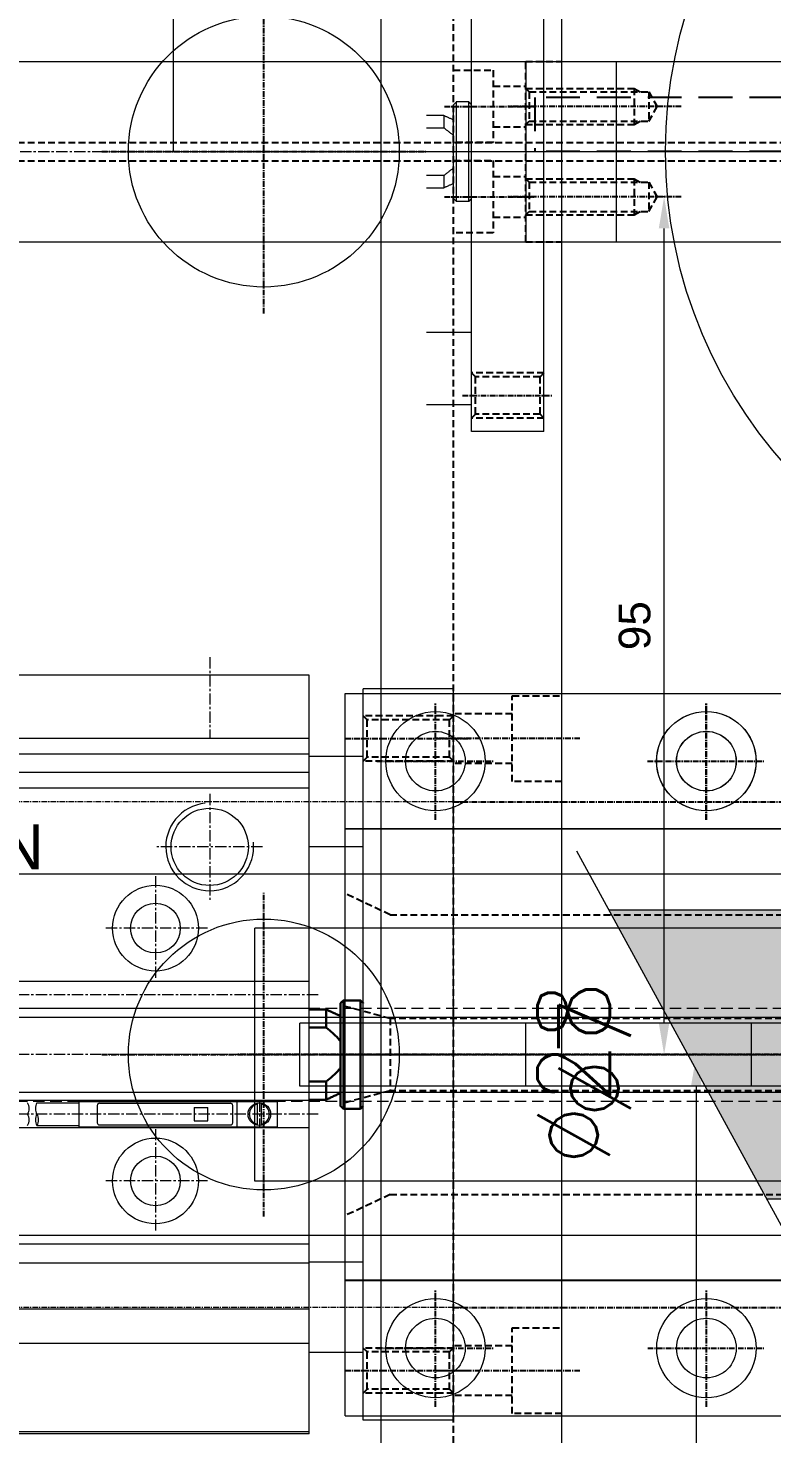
# Model space of a CAD drawing. Header units: millimetres. Extents: x -32759 to 129432, y 390 to 54305.
# Drawn here: x 29161.9 to 29244.2, y 24634.9 to 24790.6 of the extents above; entities that cross this region are included whole.
import ezdxf

# ---------------------------------------------------------------- set-up
doc = ezdxf.new("R2010")
doc.units = ezdxf.units.MM
for name, pattern in [('AM_ISO08W050', [18, 12, -1.5, 3, -1.5]), ('CENTER', [2, 1.25, -0.25, 0.25, -0.25]), ('DASHED', [19.05, 12.7, -6.35]), ('HIDDEN', [0.375, 0.25, -0.125])]:
    doc.linetypes.add(name, pattern=pattern)
doc.layers.add('_BODY', color=7, linetype='Continuous', lineweight=13)
for name, color, linetype in [('BOM-UDEF', 3, 'Continuous'), ('CL', 1, 'CENTER'), ('H', 2, 'HIDDEN'), ('HL', 2, 'HIDDEN'), ('RD', 5, 'Continuous')]:
    doc.layers.add(name, color=color, linetype=linetype)
doc.styles.get("Standard").update_dxf_attribs({"font": 'arial.ttf'})
doc.styles.add('한글', font='romans.shx', dxfattribs={"height": 4, "bigfont": 'whgtxt.shx'})
doc.dimstyles.new('AM_ISO$0', dxfattribs={"dimtxt": 3.5, "dimasz": 3.5, "dimexe": 1, "dimexo": 1, "dimgap": 1.5, "dimtad": 1, "dimdsep": 46, "dimtxsty": 'Standard', "dimcen": 0, "dimclrd": 256, "dimclre": 256, "dimclrt": 2, "dimadec": 0, "dimazin": 2, "dimtp": 0.1, "dimtm": 0.1, "dimtfac": 0.71, "dimtdec": 3, "dimtmove": 0, "dimatfit": 3, "dimfxl": 1, "dimlwd": -1, "dimlwe": -1, "dimarcsym": 1})

# ---------------------------------------------------------------- blocks, each defined once
blk = doc.blocks.new('7iwetw')
at = {"layer": 'CL', "ltscale": 0.5}
blk.add_line((251147.32, 49173.6), (251137.32, 49173.6), dxfattribs=at)
at = {"layer": 'HL', "ltscale": 3}
for p, q in [((251138.32, 49176.1), (251138.75, 49175.66)), ((251138.32, 49176.1), (251146.32, 49176.1)), ((251145.89, 49175.66), (251146.32, 49176.1)), ((251138.75, 49175.66), (251138.75, 49171.53)), ((251138.75, 49175.66), (251145.89, 49175.66)), ((251145.89, 49175.66), (251145.89, 49171.53)), ((251138.32, 49171.1), (251138.75, 49171.53)), ((251138.75, 49171.53), (251145.89, 49171.53)), ((251145.89, 49171.53), (251146.32, 49171.1)), ((251138.32, 49171.1), (251146.32, 49171.1))]:
    blk.add_line(p, q, dxfattribs=at)
blk = doc.blocks.new('tuirtere')
at = {"color": 1, "ltscale": 0.5}
for p, q in [((247972.32, 50261.15), (247980.32, 50261.15)), ((247972.32, 50261.15), (247972.32, 50199.15)), ((247980.32, 50261.15), (247980.32, 50199.15)), ((247985.32, 50258.15), (247980.32, 50258.15)), ((247985.32, 50250.15), (247980.32, 50250.15)), ((247980.62, 50235.65), (247980.62, 50224.65)), ((247982.02, 50224.65), (247982.02, 50235.65)), ((247982.32, 50235.35), (247982.32, 50224.95)), ((247983.4, 50232.8), (247983.4, 50234.15)), ((247983.4, 50232.8), (247985.32, 50232.8)), ((247985.32, 50227.51), (247983.4, 50227.51)), ((247983.4, 50226.15), (247983.4, 50227.51))]:
    blk.add_line(p, q, dxfattribs=at)
at = {"color": 2, "linetype": 'CENTER'}
blk.add_line((248072.32, 50230.15), (247972.32, 50230.15), dxfattribs=at)
at = {"color": 1, "ltscale": 0.5}
for points in [[(247980.62, 50235.65), (247980.32, 50235.35)], [(247982.02, 50235.65), (247980.62, 50235.65)], [(247982.32, 50235.35), (247982.02, 50235.65)], [(247983.4, 50234.15), (247982.32, 50233.65)], [(247985.32, 50234.15), (247983.4, 50234.15)], [(247982.32, 50231.95), (247983.4, 50232.8)], [(247983.4, 50227.51), (247982.32, 50228.35)], [(247982.32, 50226.65), (247983.4, 50226.15)], [(247983.4, 50226.15), (247985.32, 50226.15)], [(247980.32, 50224.95), (247980.62, 50224.65)], [(247980.62, 50224.65), (247982.02, 50224.65)], [(247982.02, 50224.65), (247982.32, 50224.95)]]:
    blk.add_open_spline(points, degree=1, dxfattribs=at)
blk.add_blockref('7iwetw', (-3166, 1083.55), dxfattribs=at)
blk = doc.blocks.new('8yitur')
at = {"layer": 'CL', "ltscale": 0.5}
blk.add_line((240002.4, 36550.74), (239983.2, 36550.74), dxfattribs=at)
at = {"layer": 'HL', "ltscale": 3}
for p, q in [((239985.2, 36552.74), (239985.58, 36552.36)), ((239985.2, 36552.74), (239997.2, 36552.74)), ((239985.58, 36552.36), (239985.58, 36549.11)), ((239985.58, 36552.36), (239998.82, 36552.36)), ((239997.2, 36552.74), (239997.2, 36548.74)), ((239997.2, 36552.74), (239997.85, 36552.36)), ((239998.82, 36552.36), (239998.82, 36549.11)), ((239998.82, 36552.36), (239999.75, 36550.74)), ((239998.82, 36549.11), (239999.75, 36550.74)), ((239985.2, 36548.74), (239985.58, 36549.11)), ((239985.2, 36548.74), (239997.2, 36548.74)), ((239985.58, 36549.11), (239998.82, 36549.11)), ((239997.2, 36548.74), (239997.85, 36549.11))]:
    blk.add_line(p, q, dxfattribs=at)
blk = doc.blocks.new('rrr')
at = {"ltscale": 0.5}
for p, q in [((241550.24, 35338.37), (241550.24, 35358.37)), ((241650.24, 35358.37), (241550.24, 35358.37)), ((241650.24, 35338.37), (241650.24, 35358.37)), ((241650.24, 35338.37), (241550.24, 35338.37))]:
    blk.add_line(p, q, dxfattribs=at)
at = {"layer": 'HL', "ltscale": 3}
for p, q in [((241650.24, 35349.37), (241550.24, 35349.37)), ((241650.24, 35347.37), (241550.24, 35347.37))]:
    blk.add_line(p, q, dxfattribs=at)
at = {"rotation": 180}
for p in [(481635.44, 71904.1), (481635.44, 71894.1)]:
    blk.add_blockref('8yitur', p, dxfattribs=at)
blk = doc.blocks.new('7t435')
for name, p in [('tuirtere', (-6646.17, -14476.66)), ('rrr', (-232.08, 405.12))]:
    blk.add_blockref(name, p)
blk = doc.blocks.new('*D660')
at = {"linetype": 'ByBlock', "ltscale": 0.5, "transparency": 16777216}
for p, q in [((208653.43, 29756.32), (208653.43, 29759.37)), ((208656.93, 29758.37), (208744.93, 29758.37)), ((208748.43, 29758.04), (208748.43, 29757.37))]:
    blk.add_line(p, q, dxfattribs=at)
at = {"ltscale": 0.5, "transparency": 16777216}
for points in [[(208656.93, 29758.96), (208656.93, 29757.79), (208653.43, 29758.37)], [(208744.93, 29758.96), (208744.93, 29757.79), (208748.43, 29758.37)]]:
    blk.add_solid(points, dxfattribs=at)
at = {"layer": 'Defpoints', "color": 0, "ltscale": 0.5, "transparency": 16777216}
for p in [(208748.43, 29759.04), (208748.43, 29758.37), (208653.43, 29755.32)]:
    blk.add_point(p, dxfattribs=at)
at = {"color": 2, "ltscale": 0.5, "transparency": 16777216, "insert": (208700.93, 29761.62), "char_height": 3.5, "attachment_point": 5, "bg_fill": 3, "box_fill_scale": 1.1, "bg_fill_color": 256, "bg_fill_true_color": 13158600, "bg_fill_transparency": 7062}
blk.add_mtext('95', dxfattribs=at)
blk = doc.blocks.new('*D661')
at = {"linetype": 'ByBlock', "ltscale": 0.5, "transparency": 16777216}
for p, q in [((208748.43, 29761.86), (208748.43, 29762.94)), ((208843.43, 29761.86), (208843.43, 29762.94)), ((208751.93, 29761.94), (208839.93, 29761.94))]:
    blk.add_line(p, q, dxfattribs=at)
at = {"ltscale": 0.5, "transparency": 16777216}
for points in [[(208751.93, 29762.53), (208751.93, 29761.36), (208748.43, 29761.94)], [(208839.93, 29762.53), (208839.93, 29761.36), (208843.43, 29761.94)]]:
    blk.add_solid(points, dxfattribs=at)
at = {"layer": 'Defpoints', "color": 0, "ltscale": 0.5, "transparency": 16777216}
for p in [(208748.43, 29760.86), (208843.43, 29761.94), (208843.43, 29760.86)]:
    blk.add_point(p, dxfattribs=at)
at = {"color": 2, "ltscale": 0.5, "transparency": 16777216, "insert": (208795.93, 29765.19), "char_height": 3.5, "attachment_point": 5, "bg_fill": 3, "box_fill_scale": 1.1, "bg_fill_color": 256, "bg_fill_true_color": 13158600, "bg_fill_transparency": 6077}
blk.add_mtext('95', dxfattribs=at)
blk = doc.blocks.new('ORDERNO')
at = {"color": 3}
blk.add_attdef('ORDER', (0, 0), '', height=5, dxfattribs=at)
blk = doc.blocks.new('6u3454e')
at = {"layer": 'CL', "ltscale": 0.5}
blk.add_line((232059.29, 37888.33), (232045.29, 37888.33), dxfattribs=at)
at = {"layer": 'HL', "ltscale": 3}
for p, q in [((232047.29, 37890.83), (232047.72, 37890.4)), ((232047.29, 37890.83), (232057.29, 37890.83)), ((232056.85, 37890.4), (232057.29, 37890.83)), ((232047.72, 37890.4), (232047.72, 37886.26)), ((232047.72, 37890.4), (232056.85, 37890.4)), ((232056.85, 37890.4), (232056.85, 37886.26)), ((232047.29, 37885.83), (232047.72, 37886.26)), ((232047.72, 37886.26), (232056.85, 37886.26)), ((232056.85, 37886.26), (232057.29, 37885.83)), ((232047.29, 37885.83), (232057.29, 37885.83))]:
    blk.add_line(p, q, dxfattribs=at)
blk = doc.blocks.new('tuiw3rsdr')
for p, q in [((231640.51, 37484.7), (231640.51, 37400.7)), ((231640.51, 37484.7), (231777.51, 37484.7)), ((231640.51, 37484.5), (231777.51, 37484.5)), ((231624.51, 37483.2), (231624.51, 37402.2)), ((231634.51, 37483.2), (231634.51, 37402.2)), ((231640.51, 37474.7), (231777.51, 37474.7)), ((231640.51, 37470.9), (231777.51, 37470.9)), ((231640.51, 37465.82), (231777.51, 37465.82)), ((231640.51, 37463.7), (231777.51, 37463.7)), ((231640.51, 37450.8), (231777.51, 37450.8)), ((231640.51, 37447.8), (231777.51, 37447.8)), ((231640.51, 37437.6), (231777.51, 37437.6)), ((231640.51, 37434.6), (231777.51, 37434.6)), ((231640.51, 37413.2), (231777.51, 37413.2)), ((231640.51, 37411.47), (231777.51, 37411.47)), ((231640.51, 37409.43), (231777.51, 37409.43)), ((231640.51, 37407.7), (231777.51, 37407.7)), ((231640.51, 37400.7), (231777.51, 37400.7))]:
    blk.add_line(p, q)
at = {"linetype": 'Continuous'}
for p, q in [((231624.51, 37483.2), (231634.51, 37483.2)), ((231634.51, 37475.7), (231640.51, 37475.7)), ((231634.51, 37465.7), (231640.51, 37465.7)), ((231644.01, 37450.8), (231644.01, 37447.8)), ((231666.01, 37450.7), (231644.01, 37450.7)), ((231645.76, 37450.53), (231645.76, 37448.08)), ((231646.26, 37448.08), (231646.26, 37450.53)), ((231648.51, 37447.9), (231648.51, 37450.7)), ((231648.96, 37450.25), (231648.96, 37448.35)), ((231663.71, 37450.5), (231649.21, 37450.5)), ((231653.21, 37450.05), (231651.71, 37450.05)), ((231651.71, 37450.05), (231651.71, 37448.55)), ((231653.21, 37448.55), (231653.21, 37450.05)), ((231663.96, 37448.35), (231663.96, 37450.25)), ((231666.01, 37447.8), (231666.01, 37450.8)), ((231670.63, 37450.55), (231666.01, 37450.55)), ((231653.21, 37448.55), (231651.71, 37448.55)), ((231666.01, 37447.9), (231644.01, 37447.9)), ((231663.71, 37448.1), (231649.21, 37448.1)), ((231670.63, 37448.05), (231666.01, 37448.05)), ((231634.51, 37419.7), (231640.51, 37419.7)), ((231634.51, 37409.7), (231640.51, 37409.7)), ((231624.51, 37402.2), (231634.51, 37402.2))]:
    blk.add_line(p, q, dxfattribs=at)
at = {"color": 2, "linetype": 'CENTER', "ltscale": 0.5}
for p, q in [((231623.51, 37470.7), (231819.01, 37470.7)), ((231623.51, 37414.7), (231819.01, 37414.7))]:
    blk.add_line(p, q, dxfattribs=at)
at = {"color": 2, "linetype": 'CENTER'}
for p, q in [((231657.51, 37450.95), (231657.51, 37462.45)), ((231651.76, 37456.7), (231663.26, 37456.7)), ((231646.01, 37447.8), (231646.01, 37450.8)), ((231639.51, 37449.3), (231778.51, 37449.3)), ((231623.51, 37442.7), (231778.51, 37442.7)), ((231639.51, 37436.1), (231778.51, 37436.1)), ((231657.51, 37422.95), (231657.51, 37434.45)), ((231651.76, 37428.7), (231663.26, 37428.7)), ((231651.51, 37413.84), (231651.51, 37425.56)), ((231645.65, 37419.7), (231657.37, 37419.7)), ((231651.51, 37398.7), (231651.51, 37407.7))]:
    blk.add_line(p, q, dxfattribs=at)
at = {"color": 7, "linetype": 'Continuous', "lineweight": 30}
for p, q in [((231634.81, 37448.7), (231634.81, 37436.7)), ((231636.71, 37436.7), (231636.71, 37448.7)), ((231637.01, 37448.4), (231637.01, 37437)), ((231638.62, 37445.7), (231638.62, 37447.7)), ((231638.62, 37445.7), (231640.51, 37445.7)), ((231638.62, 37437.7), (231638.62, 37439.7)), ((231640.51, 37439.7), (231638.62, 37439.7))]:
    blk.add_line(p, q, dxfattribs=at)
for centre, radius in [((231657.51, 37456.7), 4.75), ((231657.51, 37456.7), 2.75), ((231646.01, 37449.3), 1.25), ((231657.51, 37428.7), 4.75), ((231657.51, 37428.7), 2.75), ((231651.51, 37419.7), 4.28)]:
    blk.add_circle(centre, radius)
for start, end in [(102.8396, 257.1604), (282.8396, 77.1604)]:
    blk.add_arc((231646.01, 37449.3), 1.12, start, end)
at = {"linetype": 'Continuous'}
for centre, start, end in [((231649.21, 37450.25), 90, 180), ((231663.71, 37450.25), 0, 90), ((231649.21, 37448.35), 180, 270), ((231663.71, 37448.35), 270, 0)]:
    blk.add_arc(centre, 0.25, start, end, dxfattribs=at)
at = {"color": 2}
for centre, radius, start, end in [((231671.71, 37449.93), 1.25, 150, 210), ((231669.55, 37449.93), 1.25, 330, 30), ((231672.75, 37449.93), 1.25, 150, 210), ((231669.55, 37448.68), 1.25, 330, 30), ((231672.75, 37448.68), 1.25, 150, 210), ((231651.51, 37419.7), 4.86, 275.973, 185.973)]:
    blk.add_arc(centre, radius, start, end, dxfattribs=at)
at = {"color": 7, "linetype": 'Continuous', "lineweight": 30}
for points in [[(231634.81, 37448.7), (231634.51, 37448.4)], [(231636.71, 37448.7), (231634.81, 37448.7)], [(231637.01, 37448.4), (231636.71, 37448.7)], [(231638.62, 37447.7), (231637.01, 37446.95)], [(231640.51, 37447.7), (231638.62, 37447.7)], [(231637.01, 37438.45), (231638.62, 37437.7)], [(231638.62, 37437.7), (231640.51, 37437.7)], [(231634.51, 37437), (231634.81, 37436.7)], [(231634.81, 37436.7), (231636.71, 37436.7)], [(231636.71, 37436.7), (231637.01, 37437)]]:
    blk.add_open_spline(points, degree=1, dxfattribs=at)
for points, knots in [([(231637.01, 37444.14), (231637.07, 37444.22), (231637.33, 37444.56), (231637.86, 37445.09), (231638.36, 37445.5), (231638.62, 37445.7)], [0, 0, 0, 0, 0.134527, 0.564302, 1, 1, 1, 1]), ([(231638.62, 37439.7), (231638.5, 37439.8), (231638.14, 37440.08), (231637.58, 37440.57), (231637.2, 37441.03), (231637.01, 37441.27)], [0, 0, 0, 0, 0.206474, 0.600781, 1, 1, 1, 1])]:
    blk.add_open_spline(points, degree=3, knots=knots, dxfattribs=at)
at = {"layer": 'CL', "ltscale": 0.5}
for p, q in [((231624.51, 37470.7), (231524.51, 37470.7)), ((231624.51, 37442.7), (231524.51, 37442.7)), ((231624.51, 37414.7), (231524.51, 37414.7))]:
    blk.add_line(p, q, dxfattribs=at)
for p in [(-422.78, -410.63), (-422.78, -480.63)]:
    blk.add_blockref('6u3454e', p)
at = {"color": 6, "ltscale": 0.5}
blk.add_blockref('ORDERNO', (231669.88, 37417.2), dxfattribs=at).add_auto_attribs({'ORDER': 'NGQL 20 - 100 - W8H'})
blk = doc.blocks.new('tuierte')
at = {"layer": 'CL', "ltscale": 0.5}
blk.add_line((240442.07, 35919.88), (240452.07, 35919.88), dxfattribs=at)
at = {"layer": 'HL', "ltscale": 3}
for p, q in [((240443.07, 35923.88), (240447.47, 35923.88)), ((240447.47, 35923.88), (240447.47, 35915.88)), ((240447.47, 35922.13), (240451.07, 35922.13)), ((240447.47, 35917.63), (240451.07, 35917.63)), ((240447.47, 35915.88), (240443.07, 35915.88))]:
    blk.add_line(p, q, dxfattribs=at)
blk = doc.blocks.new('67iwrtwrw')
at = {"layer": 'CL', "ltscale": 0.5}
blk.add_line((232362.84, 37879.96), (232362.84, 37895.96), dxfattribs=at)
at = {"layer": 'HL', "ltscale": 3}
for p, q in [((232360.09, 37887.46), (232360.09, 37893.96)), ((232365.59, 37887.46), (232365.59, 37893.96)), ((232358.09, 37881.96), (232358.09, 37887.46)), ((232358.09, 37887.46), (232367.59, 37887.46)), ((232367.59, 37887.46), (232367.59, 37881.96))]:
    blk.add_line(p, q, dxfattribs=at)
blk = doc.blocks.new('t7werwtwt')
at = {"ltscale": 0.5}
for p, q in [((232232, 39117.83), (232462, 39117.83)), ((232232, 39097.83), (232462, 39097.83))]:
    blk.add_line(p, q, dxfattribs=at)
at = {"layer": 'CL', "ltscale": 0.5}
blk.add_line((232347, 39119.83), (232347, 39095.83), dxfattribs=at)
at = {"layer": 'HL', "ltscale": 3}
for p, q in [((232232, 39109.83), (232462, 39109.83)), ((232437, 39101.83), (232457, 39101.83)), ((232437, 39101.83), (232437, 39097.83)), ((232457, 39101.83), (232457, 39097.83))]:
    blk.add_line(p, q, dxfattribs=at)
for p in [(-50.84, 1215.87), (19.16, 1215.87)]:
    blk.add_blockref('67iwrtwrw', p)
at = {"rotation": 270}
for p in [(196522.13, 279552.9), (196532.13, 279552.9)]:
    blk.add_blockref('tuierte', p, dxfattribs=at)
blk = doc.blocks.new('ryurtyry')
at = {"ltscale": 0.5}
for p, q in [((239468.98, 33551.06), (239468.98, 33571.06)), ((239573.98, 33571.06), (239468.98, 33571.06)), ((239573.98, 33551.06), (239573.98, 33571.06)), ((239573.98, 33551.06), (239468.98, 33551.06))]:
    blk.add_line(p, q, dxfattribs=at)
at = {"layer": 'HL', "ltscale": 3}
for p, q in [((239573.98, 33562.06), (239468.98, 33562.06)), ((239573.98, 33560.06), (239468.98, 33560.06))]:
    blk.add_line(p, q, dxfattribs=at)
at = {"rotation": 180}
for p in [(479559.17, 70116.8), (479559.17, 70106.8)]:
    blk.add_blockref('8yitur', p, dxfattribs=at)
blk = doc.blocks.new('78etrwr')
at = {"rotation": 90}
for name, p in [('tuiw3rsdr', (269789.71, -192259.19)), ('ryurtyry', (266008.06, -200216.65))]:
    blk.add_blockref(name, p, dxfattribs=at)
blk.add_blockref('t7werwtwt', (0, 255.49))
blk = doc.blocks.new('*D755')
at = {"linetype": 'ByBlock', "ltscale": 0.5, "transparency": 16777216}
for p, q in [((208749.29, 29680.76), (208749.29, 29684.26)), ((208761.43, 29677.26), (208748.29, 29677.26)), ((208749.29, 29670.26), (208749.29, 29677.26)), ((208819.93, 29670.26), (208748.29, 29670.26)), ((208749.29, 29666.76), (208749.29, 29663.26))]:
    blk.add_line(p, q, dxfattribs=at)
at = {"ltscale": 0.5, "transparency": 16777216}
for points in [[(208748.7, 29680.76), (208749.87, 29680.76), (208749.29, 29677.26)], [(208748.7, 29666.76), (208749.87, 29666.76), (208749.29, 29670.26)]]:
    blk.add_solid(points, dxfattribs=at)
at = {"layer": 'Defpoints', "color": 0, "ltscale": 0.5, "transparency": 16777216}
for p in [(208749.29, 29677.26), (208762.43, 29677.26), (208820.93, 29670.26)]:
    blk.add_point(p, dxfattribs=at)
at = {"color": 2, "ltscale": 0.5, "transparency": 16777216, "insert": (208746.04, 29673.76), "char_height": 3.5, "attachment_point": 5, "rotation": 90, "bg_fill": 3, "box_fill_scale": 1.1, "bg_fill_color": 256, "bg_fill_true_color": 13158600, "bg_fill_transparency": 2672}
blk.add_mtext('7', dxfattribs=at)
blk = doc.blocks.new('465werw')
at = {"ltscale": 0.5}
for radius in [5.5, 3.3]:
    blk.add_circle((222675.42, 33378.14), radius, dxfattribs=at)
at = {"layer": 'CL', "ltscale": 0.5}
for p, q in [((222675.42, 33384.64), (222675.42, 33371.64)), ((222668.92, 33378.14), (222681.92, 33378.14))]:
    blk.add_line(p, q, dxfattribs=at)
blk = doc.blocks.new('46ywr')
at = {"ltscale": 0.5}
for p, q in [((223264, 34538.73), (223264, 34488.73)), ((223264, 34538.73), (223344, 34538.73)), ((223279, 34538.73), (223279, 34488.73)), ((223329, 34538.73), (223329, 34488.73)), ((223344, 34538.73), (223344, 34488.73)), ((223264, 34488.73), (223344, 34488.73))]:
    blk.add_line(p, q, dxfattribs=at)
for radius in [5.5, 3.3]:
    blk.add_circle((223336.5, 34498.73), radius, dxfattribs=at)
at = {"layer": 'CL', "ltscale": 0.5}
for p, q in [((223304, 34540.73), (223304, 34486.73)), ((223336.5, 34505.23), (223336.5, 34492.23)), ((223330, 34498.73), (223343, 34498.73))]:
    blk.add_line(p, q, dxfattribs=at)
at = {"layer": 'HL', "ltscale": 3}
for p, q in [((223288.5, 34533.73), (223286.17, 34538.73)), ((223319.5, 34533.73), (223321.84, 34538.73)), ((223288.5, 34533.73), (223288.5, 34488.73)), ((223319.5, 34533.73), (223319.5, 34488.73))]:
    blk.add_line(p, q, dxfattribs=at)
at = {"color": 2}
for p in [(596.08, 1150.58), (661.08, 1150.58), (596.08, 1120.58)]:
    blk.add_blockref('465werw', p, dxfattribs=at)
at = {"color": 2, "ltscale": 0.5, "style": '한글'}
blk.add_text('%%C28', height=8, dxfattribs=at).set_placement((223291.66, 34509.41))
blk = doc.blocks.new('56wwr')
at = {"ltscale": 0.5}
for p, q in [((223633.32, 34548.58), (223633.32, 34498.58)), ((223633.32, 34548.58), (223713.32, 34548.58)), ((223648.32, 34458.58), (223648.32, 34548.58)), ((223698.32, 34458.58), (223698.32, 34548.58)), ((223713.32, 34548.58), (223713.32, 34498.58)), ((223648.32, 34498.58), (223633.32, 34498.58)), ((223713.32, 34498.58), (223698.32, 34498.58)), ((223648.32, 34458.58), (223698.32, 34458.58))]:
    blk.add_line(p, q, dxfattribs=at)
at = {"layer": 'CL', "ltscale": 0.5}
blk.add_line((223673.32, 34550.58), (223673.32, 34456.58), dxfattribs=at)
at = {"layer": 'HL', "ltscale": 3}
for p, q in [((223669.32, 34543.58), (223667.98, 34548.58)), ((223677.32, 34543.58), (223678.66, 34548.58)), ((223669.32, 34458.58), (223669.32, 34543.58)), ((223677.32, 34543.58), (223669.32, 34543.58)), ((223677.32, 34458.58), (223677.32, 34543.58))]:
    blk.add_line(p, q, dxfattribs=at)
at = {"color": 2}
for p in [(965.39, 1160.43), (1030.39, 1160.43), (965.39, 1130.43), (1030.39, 1130.43)]:
    blk.add_blockref('465werw', p, dxfattribs=at)
at = {"color": 2, "ltscale": 0.5, "style": '한글'}
blk.add_text('%%C7', height=8, dxfattribs=at).set_placement((223666.15, 34516.95))
blk = doc.blocks.new('tywerwet')
at = {"color": 1, "ltscale": 0.5}
for p, q in [((241584.55, 34940.81), (241649.55, 34940.81)), ((241584.55, 34940.81), (241584.55, 34912.81)), ((241649.55, 34940.81), (241649.55, 34912.81)), ((241584.55, 34912.81), (241649.55, 34912.81))]:
    blk.add_line(p, q, dxfattribs=at)
at = {"layer": 'CL', "ltscale": 0.5}
blk.add_line((241582.55, 34926.81), (241651.55, 34926.81), dxfattribs=at)
blk = doc.blocks.new('uetwwt')
at = {"color": 1, "ltscale": 0.5}
for p, q in [((241584.55, 34877.98), (241609.55, 34877.98)), ((241584.55, 34877.98), (241584.55, 34870.98)), ((241609.55, 34877.98), (241609.55, 34870.98)), ((241584.55, 34870.98), (241609.55, 34870.98))]:
    blk.add_line(p, q, dxfattribs=at)
at = {"layer": 'CL', "ltscale": 0.5}
blk.add_line((241582.55, 34874.48), (241611.55, 34874.48), dxfattribs=at)
blk = doc.blocks.new('5784tw4w')
at = {"rotation": 270}
for name, p in [('56wwr', (188197.13, 258382.05)), ('46ywr', (188206.98, 258012.74))]:
    blk.add_blockref(name, p, dxfattribs=at)
for name, p in [('tywerwet', (-18893.85, -218.07)), ('uetwwt', (-18908.85, -165.74)), ('uetwwt', (-18883.85, -165.74)), ('uetwwt', (-18858.85, -165.74))]:
    blk.add_blockref(name, p)
blk = doc.blocks.new('578w3rwt')
at = {"rotation": 90}
blk.add_blockref('5784tw4w', (256087.87, -188024.34), dxfattribs=at)
blk = doc.blocks.new('5ysrgsds')
at = {"color": 1, "linetype": 'AM_ISO08W050'}
for p, q in [((32769.17, -91740.58), (32769.17, -91764.58)), ((32757.17, -91752.58), (32781.17, -91752.58))]:
    blk.add_line(p, q, dxfattribs=at)
at = {"color": 3}
blk.add_circle((32769.17, -91752.58), 8.65, dxfattribs=at)
at = {"color": 1}
blk.add_arc((32769.17, -91752.58), 10, 270, 180, dxfattribs=at)
blk = doc.blocks.new('turwt')
at = {"color": 3}
for p, q in [((209511.67, 17710.88), (209421.67, 17710.88)), ((209421.67, 17710.88), (209421.67, 17580.88)), ((209511.67, 17710.88), (209511.67, 17580.88)), ((209511.67, 17580.88), (209421.67, 17580.88))]:
    blk.add_line(p, q, dxfattribs=at)
blk.add_blockref('5ysrgsds', (176707.5, 109398.46), dxfattribs=at)
blk = doc.blocks.new('6erwt')
at = {"layer": 'H', "ltscale": 15}
for p, q in [((209894.97, 17670.64), (209894.97, 17676.64)), ((209894.97, 17676.64), (209944.97, 17676.64)), ((209914.97, 17670.64), (209914.97, 17676.64)), ((209944.97, 17670.64), (209944.97, 17676.64)), ((209894.97, 17670.64), (209944.97, 17670.64))]:
    blk.add_line(p, q, dxfattribs=at)
blk = doc.blocks.new('HS_BOM', base_point=(-3113.55, 16316.28))
at = {"layer": 'BOM-UDEF'}
blk.add_circle((-3113.55, 16316.28), 0.25, dxfattribs=at)
blk = doc.blocks.new('rtwewqq')
for p, q in [((210379.62, 17407.05), (210387.41, 17420.56)), ((210387.41, 17420.56), (210403, 17420.56)), ((210403, 17420.56), (210410.8, 17407.06)), ((210387.42, 17393.56), (210379.62, 17407.05)), ((210410.8, 17407.06), (210403.01, 17393.56)), ((210403.01, 17393.56), (210387.42, 17393.56))]:
    blk.add_line(p, q)
for radius in [45.01, 25, 13.5, 8.56]:
    blk.add_circle((210395.21, 17407.06), radius)
at = {"layer": 'CL'}
for p, q in [((210395.21, 17389.48), (210395.2, 17424.64)), ((210412.79, 17407.07), (210377.63, 17407.05))]:
    blk.add_line(p, q, dxfattribs=at)
at = {"layer": 'RD'}
blk.add_circle((210395.21, 17407.06), 10, dxfattribs=at)
at = {"layer": 'BOM-UDEF', "extrusion": (0, 0, -1), "zscale": -1, "rotation": 89.98150622363191}
blk.add_blockref('HS_BOM', (-210406.01, 17413.06), dxfattribs=at)
blk = doc.blocks.new('rtyewe')
at = {"color": 0, "rotation": 270}
for name, p in [('turwt', (193448.45, 226883.73)), ('6erwt', (193482.69, 227357.03))]:
    blk.add_blockref(name, p, dxfattribs=at)
at = {"color": 0}
blk.add_blockref('rtwewqq', (699.13, 0), dxfattribs=at)
blk = doc.blocks.new('78544')
at = {"color": 0, "rotation": 180}
blk.add_blockref('rtyewe', (402468.65, 40506.11), dxfattribs=at)
blk = doc.blocks.new('46YWRT')
at = {"ltscale": 0.5}
blk.add_circle((199252.41, 18194.2), 15, dxfattribs=at)
at = {"layer": 'CL', "ltscale": 0.5}
for p, q in [((199252.41, 18212.12), (199252.41, 18176.28)), ((199234.49, 18194.2), (199270.33, 18194.2))]:
    blk.add_line(p, q, dxfattribs=at)
blk = doc.blocks.new('65733')
for p in [(-482.68, 153.85), (-382.68, 153.85)]:
    blk.add_blockref('46YWRT', p)
blk = doc.blocks.new('56E4T3')
blk.add_blockref('65733', (0, 1615.64))
blk = doc.blocks.new('2ertnn')
at = {"ltscale": 0.1}
for p, q in [((50306.84, 3367.34), (50306.84, 2643.34)), ((50322.69, 2643.34), (50322.69, 3367.34)), ((50330.99, 2643.34), (50330.99, 3367.34)), ((50346.84, 2643.34), (50346.84, 3367.34))]:
    blk.add_line(p, q, dxfattribs=at)
at = {"color": 2, "linetype": 'DASHED', "ltscale": 0.1}
for p, q in [((50321.69, 2643.34), (50321.69, 3367.34)), ((50331.99, 2643.34), (50331.99, 3367.34))]:
    blk.add_line(p, q, dxfattribs=at)
blk = doc.blocks.new('2dfghyhhh')
at = {"ltscale": 0.1, "true_color": 0xf7941d}
h = blk.add_hatch(color=30, dxfattribs=at)
h.dxf.hatch_style = 1
h.paths.add_polyline_path([(50230.67, 2888.34), (50230.67, 2886.34), (50262.67, 2886.34), (50262.67, 2888.34)])
h = blk.add_hatch(color=30, dxfattribs=at)
h.dxf.hatch_style = 1
h.paths.add_polyline_path([(50262.67, 2886.34), (50230.67, 2886.34), (50230.67, 2743.76), (50262.67, 2761.23)])
at = {"ltscale": 0.1}
for p, q in [((50230.67, 2888.34), (50262.67, 2888.34)), ((50230.67, 2888.34), (50230.67, 2743.76)), ((50262.67, 2888.34), (50262.67, 2761.23)), ((50230.67, 2886.34), (50262.67, 2886.34)), ((50224.12, 2740.18), (50279.38, 2770.36))]:
    blk.add_line(p, q, dxfattribs=at)
blk = doc.blocks.new('6y45wr')
at = {"rotation": 180}
for name, p in [('2ertnn', (252484.39, 33497.63)), ('2dfghyhhh', (252404.23, 32966.63))]:
    blk.add_blockref(name, p, dxfattribs=at)
blk = doc.blocks.new('utoiol')
at = {"color": 1, "ltscale": 0.5}
blk.add_circle((208848.427, 29709.757), 52.026, dxfattribs=at)
at = {"rotation": 90}
blk.add_blockref('7t435', (244601.916, -211550.899), dxfattribs=at)
at = {"ltscale": 0.5}
dim = blk.add_linear_dim(base=(208748.427, 29758.373), p1=(208653.427, 29755.315), p2=(208748.427, 29759.037), dimstyle='AM_ISO$0', override={"dimtfill": 1}, dxfattribs=at)
dim.commit()
dim.dimension.update_dxf_attribs({"geometry": '*D660', "text_midpoint": (208700.927, 29761.623)})
dim = blk.add_linear_dim(base=(208843.427, 29761.943), p1=(208748.427, 29760.861), p2=(208843.427, 29760.861), dimstyle='AM_ISO$0', override={"dimtfill": 1}, dxfattribs=at)
dim.commit()
dim.dimension.update_dxf_attribs({"geometry": '*D661', "text_midpoint": (208795.927, 29765.193)})
blk.add_blockref('78etrwr', (-23598.576, -9580.065))
dim = blk.add_linear_dim(base=(208749.286, 29677.257), p1=(208820.927, 29670.257), p2=(208762.427, 29677.257), angle=90, dimstyle='AM_ISO$0', override={"dimfxl": 8, "dimtfill": 1}, dxfattribs=at)
dim.commit()
dim.dimension.update_dxf_attribs({"geometry": '*D755', "text_midpoint": (208746.036, 29673.757)})
blk.add_blockref('578w3rwt', (-12630.707, -4924.101))
blk = doc.blocks.new('y8e5ey')
at = {"rotation": 90}
for name, p in [('78544', (120364.948, -179805.35)), ('56E4T3', (117204.583, -187365.762))]:
    blk.add_blockref(name, p, dxfattribs=at)
blk.add_blockref('utoiol', (127047.152, -197344.467), dxfattribs=at)
blk.add_blockref('6y45wr', (127501.944, -190753.596), dxfattribs=at)
blk = doc.blocks.new('1')
at = {"color": 6}
blk.add_blockref('y8e5ey', (-86090.027, -6800.077), dxfattribs=at)
blk = doc.blocks.new('sdfgsdfgcxvxbxcv')
at = {"xscale": -1, "rotation": 270}
blk.add_blockref('utoiol', (251335.649, -71351.552), dxfattribs=at)
blk.add_blockref('1', (266381.038, 132792.991))
blk = doc.blocks.new('2')
at = {"color": 6, "xscale": -1}
blk.add_blockref('y8e5ey', (121155.752, -6800.077), dxfattribs=at)
blk = doc.blocks.new('sdfgcxvbcbxcvbxc')
at = {"xscale": -1, "rotation": 270}
for p in [(287056.926, -71351.552), (299516.926, -71351.552)]:
    blk.add_blockref('utoiol', p, dxfattribs=at)
blk.add_blockref('2', (292948.326, 132792.991))

msp = doc.modelspace()

# ---------------------------------------------------------------- block references
at = {"layer": '_BODY'}
for name in ['sdfgcxvbcbxcvbxc', 'sdfgsdfgcxvxbxcv']:
    msp.add_blockref(name, (-248343.91, -112719.97), dxfattribs=at)

doc.saveas('drawing.dxf')
